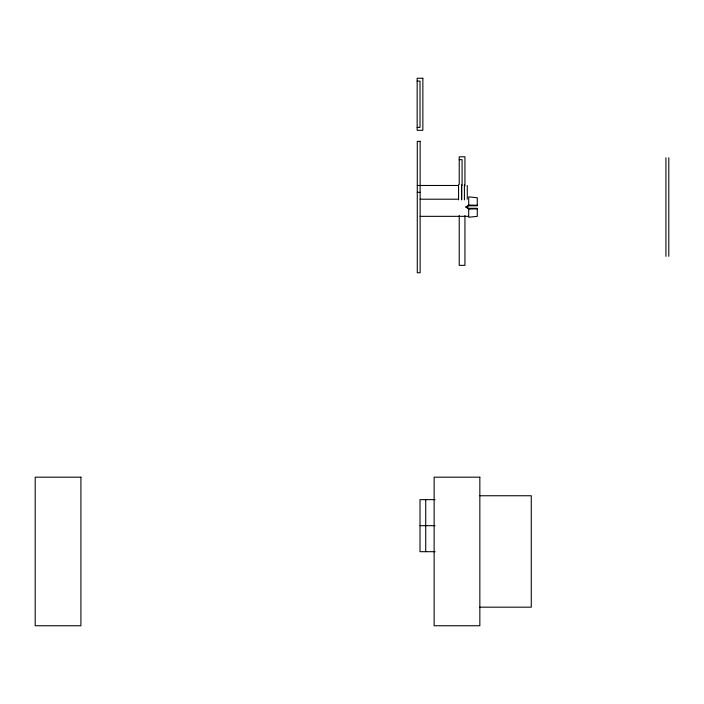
<?xml version="1.0" encoding="UTF-8"?>
<svg xmlns="http://www.w3.org/2000/svg" width="704" height="704" viewBox="0 0 704 704"><rect width="100%" height="100%" fill="white"/><g stroke="black" fill="none" stroke-linecap="round" stroke-linejoin="round"><path stroke-width="1.06" d="M468.706 205.242L465.846 207.055L468.706 208.859M468.706 205.797L468.706 196.838L477.277 197.762L477.277 205.797L468.706 205.797L465.846 207.055L468.706 208.305L477.277 208.305L477.277 216.339L468.706 217.263L468.706 208.305M468.706 209.044L477.277 208.859M417.155 81.11L420.015 81.11L420.015 127.398L417.155 127.398M459.228 159.667L462.079 159.641L462.079 185.478M417.278 185.478L458.594 185.478M417.278 192.333L420.13 192.333M420.13 199.197L458.594 199.197M420.13 216.339L468.706 216.339M479.846 495.748L531.274 495.748L531.274 607.174L479.846 607.174M435.072 499.638L420.015 499.638L420.015 551.69L435.072 551.69M420.015 525.668L435.072 525.668M468.706 205.058L477.277 205.242M668.8 157.766L668.8 256.335M665.94 157.766L665.94 256.335M467.271 185.478L467.271 199.197M464.939 186.014L464.939 156.79L459.228 156.79L459.228 184.404M464.939 215.503L464.939 265.355L459.228 265.355L459.228 215.503M464.42 184.791L464.42 199.883M461.701 184.791L461.701 199.883M461.56 185.478L461.56 199.197M458.559 184.791L458.559 199.883M425.726 499.638L425.726 551.69M422.866 78.25L417.155 78.25L417.155 130.302L422.866 130.302L422.866 78.25M420.13 141.337L417.278 141.337L417.278 272.765L420.13 272.765L420.13 141.337M80.916 477.18L35.2 477.18L35.2 625.75L80.916 625.75L80.916 477.18M479.846 477.18L434.13 477.18L434.13 625.75L479.846 625.75L479.846 477.18"/></g></svg>
